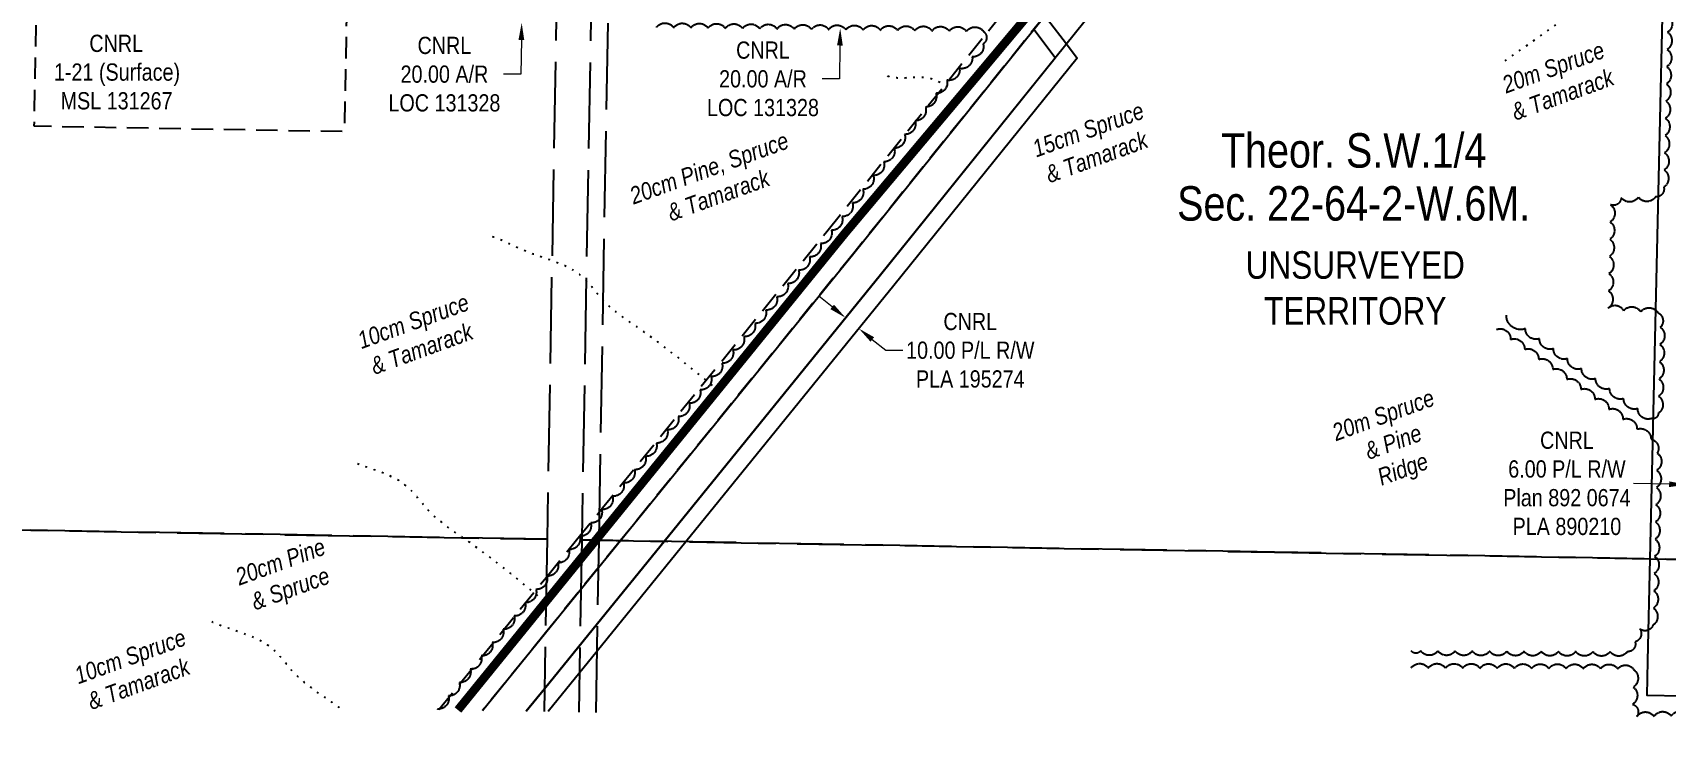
# Model space of a CAD drawing. Extents: x 405326 to 424052, y 6044755 to 6062236.
# Drawn here: x 420329 to 421276, y 6044763 to 6045169 of the extents above; entities that cross this region are included whole.
import ezdxf
from ezdxf.enums import TextEntityAlignment as Align

# ---------------------------------------------------------------- set-up
doc = ezdxf.new("R2010")
doc.units = 0
doc.header["$LTSCALE"] = 5
for name, pattern in [('0', [1, 1, 0]), ('foc-ACCESSROAD', [3.75, 2.5, -1.25]), ('foc-TOPO', [1, 0.2, -0.8]), ('foc-UNSURVEYED', [12.5, 10, -2.5])]:
    doc.linetypes.add(name, pattern=pattern)
for name, color, linetype in [('AS-ROADS', 254, 'Continuous'), ('C-SYMBOL', 7, 'Continuous'), ('F-AR', 190, 'foc-ACCESSROAD'), ('F-RW', 190, 'Continuous'), ('F-WS', 190, 'foc-ACCESSROAD'), ('L-UNS-T', 3, 'Continuous'), ('L-USEC', 7, 'foc-UNSURVEYED'), ('T-BUSH', 110, '0'), ('T-BUSH-T', 110, 'Continuous'), ('T-VEGETATION CHANGE', 104, 'foc-TOPO')]:
    doc.layers.add(name, color=color, linetype=linetype)
for name, color, linetype, lineweight in [('F-AR-T', 190, 'Continuous', 9), ('F-RW-T', 190, 'Continuous', 9), ('F-WS-T', 190, 'Continuous', 9)]:
    doc.layers.add(name, color=color, linetype=linetype, lineweight=lineweight)
doc.styles.add('175L', font='ARIALN.TTF', dxfattribs={"height": 20})
doc.styles.add('80CG', font='ARIALN.TTF', dxfattribs={"height": 10})
doc.styles.add('80L', font='ARIALN.TTF', dxfattribs={"height": 10})
doc.dimstyles.new('Compass 5 000', dxfattribs={"dimscale": 5, "dimtxt": 9, "dimasz": 2, "dimexe": 0.2, "dimexo": 0.0625, "dimgap": 0.5, "dimtad": 0, "dimtih": 1, "dimtoh": 1, "dimzin": 0, "dimdsep": 46, "dimtxsty": '80CG', "dimcen": 0.1, "dimse1": 1, "dimse2": 1, "dimclrd": 256, "dimclrt": 256, "dimaunit": 1, "dimadec": 4, "dimazin": 0, "dimtfac": 0.06, "dimtofl": 0, "dimtmove": 0, "dimatfit": 1, "dimfxl": 0.2, "dimtolj": 1, "dimtzin": 0, "dimlwd": -1, "dimarcsym": 0})

# ---------------------------------------------------------------- blocks, each defined once
blk = doc.blocks.new('*D555')
at = {"layer": 'F-AR-T', "transparency": 16777216}
for p, q in [((420613.23, 6045205), (420613.4, 6045215)), ((420612.53, 6045165.01), (420612.19, 6045145.11)), ((420612.19, 6045145.11), (420602.19, 6045145.11))]:
    blk.add_line(p, q, dxfattribs=at)
for points in [[(420611.56, 6045205.03), (420614.89, 6045204.97), (420613.05, 6045195)], [(420610.87, 6045165.04), (420614.2, 6045164.98), (420612.71, 6045175)]]:
    blk.add_solid(points, dxfattribs=at)
at = {"layer": 'F-AR-T', "transparency": 16777216, "insert": (420567.87, 6045145.11), "char_height": 10, "attachment_point": 5, "style": '80CG'}
blk.add_mtext('\\A1;CNRL\\P20.00 A/R\\PLOC 131328', dxfattribs=at)
blk = doc.blocks.new('*D558')
at = {"layer": 'F-AR-T', "transparency": 16777216}
for p, q in [((420798.09, 6045201.78), (420798.27, 6045211.78)), ((420797.4, 6045161.79), (420797.06, 6045142.39)), ((420797.06, 6045142.39), (420787.06, 6045142.39))]:
    blk.add_line(p, q, dxfattribs=at)
for points in [[(420796.43, 6045201.81), (420799.76, 6045201.75), (420797.92, 6045191.78)], [(420795.73, 6045161.82), (420799.06, 6045161.76), (420797.57, 6045171.79)]]:
    blk.add_solid(points, dxfattribs=at)
at = {"layer": 'F-AR-T', "transparency": 16777216, "insert": (420752.74, 6045142.39), "char_height": 10, "attachment_point": 5, "style": '80CG'}
blk.add_mtext('\\A1;CNRL\\P20.00 A/R\\PLOC 131328', dxfattribs=at)
blk = doc.blocks.new('*D559')
at = {"layer": 'F-RW-T', "transparency": 16777216}
for p, q in [((420792.9, 6045010.1), (420785.14, 6045016.4)), ((420816.2, 6044991.2), (420823.96, 6044984.9)), ((420823.96, 6044984.9), (420833.96, 6044984.9))]:
    blk.add_line(p, q, dxfattribs=at)
for points in [[(420793.95, 6045011.4), (420791.85, 6045008.81), (420800.67, 6045003.8)], [(420817.25, 6044992.5), (420815.15, 6044989.91), (420808.43, 6044997.5)]]:
    blk.add_solid(points, dxfattribs=at)
at = {"layer": 'F-RW-T', "transparency": 16777216, "insert": (420873.05, 6044984.9), "char_height": 10, "attachment_point": 5, "style": '80CG'}
blk.add_mtext('\\A1;CNRL\\P10.00 P/L R/W\\PPLA 195274', dxfattribs=at)
blk = doc.blocks.new('*D560')
at = {"layer": 'F-RW-T', "transparency": 16777216}
for p, q in [((420975.81, 6045268.8), (420968.02, 6045275.08)), ((421006.93, 6045243.73), (421014.72, 6045237.45)), ((421014.72, 6045237.45), (421024.72, 6045237.45))]:
    blk.add_line(p, q, dxfattribs=at)
for points in [[(420976.85, 6045270.1), (420974.76, 6045267.5), (420983.59, 6045262.53)], [(421007.98, 6045245.03), (421005.89, 6045242.43), (420999.15, 6045250)]]:
    blk.add_solid(points, dxfattribs=at)
at = {"layer": 'F-RW-T', "transparency": 16777216, "insert": (421064.26, 6045237.45), "char_height": 10, "attachment_point": 5, "style": '80CG'}
blk.add_mtext('\\A1;CNRL\\P20.00 P/L R/W\\PPlan 812 2216\\PPLA 800697', dxfattribs=at)
blk = doc.blocks.new('*D564')
at = {"layer": 'F-RW-T', "transparency": 16777216}
for p, q in [((421278.65, 6044907.2), (421258.03, 6044907.66)), ((421304.64, 6044906.61), (421314.64, 6044906.38))]:
    blk.add_line(p, q, dxfattribs=at)
for points in [[(421278.69, 6044908.86), (421278.61, 6044905.53), (421288.65, 6044906.97)], [(421304.68, 6044908.27), (421304.6, 6044904.94), (421294.64, 6044906.83)]]:
    blk.add_solid(points, dxfattribs=at)
at = {"layer": 'F-RW-T', "transparency": 16777216, "insert": (421219.31, 6044907.66), "char_height": 10, "attachment_point": 5, "style": '80CG'}
blk.add_mtext('\\A1;CNRL\\P6.00 P/L R/W\\PPlan 892 0674\\PPLA 890210', dxfattribs=at)
blk = doc.blocks.new('*D565')
at = {"layer": 'F-RW-T', "transparency": 16777216}
for p, q in [((421265.73, 6045219.73), (421255.73, 6045219.96)), ((421305.72, 6045218.82), (421315.72, 6045218.6))]:
    blk.add_line(p, q, dxfattribs=at)
for points in [[(421265.77, 6045221.4), (421265.69, 6045218.06), (421275.73, 6045219.5)], [(421305.76, 6045220.49), (421305.68, 6045217.16), (421295.72, 6045219.05)]]:
    blk.add_solid(points, dxfattribs=at)
at = {"layer": 'F-RW-T', "transparency": 16777216, "insert": (421216.19, 6045219.96), "char_height": 10, "attachment_point": 5, "style": '80CG'}
blk.add_mtext('\\A1;PGI\\P20.00 P/L R/W\\PPLA 190334\\P(Expired)', dxfattribs=at)

msp = doc.modelspace()

# ---------------------------------------------------------------- linework, layer by layer
at = {"layer": 'AS-ROADS', "const_width": 4.998, "flags": 128}
msp.add_lwpolyline([(421353.026, 6045823.327), (421316.503, 6045815.546), (421239.986, 6045802.752), (421207.487, 6045786.084), (421180.224, 6045745.013), (421170.962, 6045629.976), (421105.641, 6045433.747), (421093.449, 6045413.943), (420988.29, 6045282.375), (420951.444, 6045233.005), (420929.854, 6045207.26), (420906.928, 6045179.798), (420877.828, 6045145.07), (420800.115, 6045052.596), (420575.725, 6044776.181)], dxfattribs=at)
at = {"layer": 'F-AR'}
for points in [[(420564.647, 6044776.377), (420627.069, 6044853.31), (420644.613, 6044874.933), (420657.895, 6044891.303), (420789.829, 6045053.91), (420883.557, 6045170.292), (420903.776, 6045195.397), (420910.351, 6045203.562), (420911.962, 6045205.562), (420913.457, 6045207.417), (420935.696, 6045235.017), (421090.966, 6045427.731), (421150.737, 6045613.392), (421161.143, 6045634.7), (421163.665, 6045669.994), (421167.112, 6045718.246), (421177.826, 6045761.117), (421207.947, 6045800.158), (421258.394, 6045817.354), (421341.449, 6045832.341)], [(421346.607, 6045812.948), (421263.425, 6045797.939), (421220.101, 6045783.172), (421196.214, 6045752.212), (421186.937, 6045715.086), (421183.689, 6045669.639), (421180.902, 6045630.632), (421169.756, 6045607.263), (421108.898, 6045418.068), (420925.971, 6045191.072), (420916.297, 6045179.05), (420805.382, 6045041.338), (420670.001, 6044874.483), (420657.331, 6044858.867), (420626.505, 6044820.875), (420590.035, 6044775.928)]]:
    msp.add_lwpolyline(points, dxfattribs=at)
at = {"layer": 'F-RW'}
for points in [[(420590.035, 6044775.928), (420626.505, 6044820.875), (420657.331, 6044858.867), (420670.001, 6044874.483), (420805.382, 6045041.338), (420916.302, 6045179.039), (420925.971, 6045191.072), (421108.928, 6045418.063), (421169.774, 6045607.263), (421249.931, 6045588.576), (421313.866, 6045667.332)], [(421339.24, 6045666.883), (421257.507, 6045566.278), (421183.115, 6045583.618), (421126.765, 6045408.422), (420820.911, 6045028.746), (420695.368, 6044874.032), (420656.767, 6044826.465), (420625.941, 6044788.477), (420615.394, 6044775.479)], [(421285.889, 6044784.249), (421265.895, 6044784.672), (421266.324, 6044804.736), (421267.666, 6044863.903), (421269.188, 6044931.071), (421269.6, 6044949.244), (421278.645, 6045348.226)], [(420615.394, 6044775.479), (420625.941, 6044788.477), (420656.767, 6044826.465), (420695.368, 6044874.032), (420820.911, 6045028.746), (420922.363, 6045154.679), (420909.926, 6045171.095)], [(420917.883, 6045177.123), (420928.841, 6045162.717), (420935.07, 6045154.527), (420828.673, 6045022.449), (420708.057, 6044873.806), (420656.485, 6044810.254), (420628.084, 6044775.255)]]:
    msp.add_lwpolyline(points, dxfattribs=at)
at = {"layer": 'F-WS', "flags": 128}
msp.add_lwpolyline([(420512.092, 6045241.775), (420511.308, 6045196.773), (420510.96, 6045176.775), (420509.827, 6045111.794), (420329.849, 6045114.915), (420332.134, 6045244.892), (420406.514, 6045243.586), (420421.971, 6045243.336), (420512.092, 6045241.775)], close=True, dxfattribs=at)
at = {"layer": 'L-USEC'}
for p, q in [((420634.443, 6045277.259), (420627.45, 6044875.236)), ((420654.548, 6045276.909), (420647.555, 6044874.887)), ((420657.606, 6044874.703), (420664.6, 6045276.726)), ((420225.384, 6044882.346), (420627.45, 6044875.236)), ((420627.45, 6044875.236), (420225.384, 6044882.346)), ((420627.45, 6044875.236), (420625.712, 6044775.297)), ((420647.555, 6044874.887), (420645.816, 6044774.941)), ((421049.617, 6044867.771), (420647.555, 6044874.887)), ((420647.555, 6044874.887), (421049.617, 6044867.771)), ((420655.868, 6044774.763), (420657.606, 6044874.703)), ((421451.683, 6044860.662), (421049.617, 6044867.771)), ((421049.617, 6044867.771), (421451.683, 6044860.662))]:
    msp.add_line(p, q, dxfattribs=at)
at = {"layer": 'T-BUSH', "flags": 128}
for points in [[(421358.258, 6045810.576, -0.5205671), (421367.569, 6045814.209, -0.5205671), (421376.881, 6045817.842, -0.5205671), (421386.193, 6045821.475, -0.5205671), (421395.505, 6045825.108, -0.5205671), (421404.483, 6045829.481, -0.5205671), (421413.524, 6045833.744, -0.5205671), (421414.395, 6045826.275, -0.5205671), (421413.532, 6045816.317, -0.5205671), (421412.669, 6045806.359, -0.5205671), (421412.25, 6045796.688, -0.5205671), (421408.002, 6045789.714, -0.5205671), (421401.488, 6045782.132, -0.5205671), (421394.974, 6045774.551, -0.5205671), (421388.638, 6045766.896, -0.5205671), (421387.842, 6045756.932, -0.5205671), (421387.046, 6045746.968, -0.5205671), (421386.251, 6045737.005, -0.5205671), (421385.455, 6045727.041, -0.5205671), (421384.659, 6045717.077, -0.5205671), (421383.863, 6045707.114, -0.5205671), (421383.068, 6045697.15, -0.5205671), (421382.272, 6045687.186, -0.5205671), (421381.476, 6045677.223, -0.5205671), (421380.68, 6045667.259, -0.5205671), (421379.885, 6045657.295, -0.5205671), (421379.089, 6045647.332, -0.5205671), (421378.293, 6045637.368, -0.5205671), (421377.497, 6045627.404, -0.5205671), (421376.734, 6045617.438, -0.5205671), (421375.987, 6045607.471, -0.5205671), (421375.241, 6045597.503, -0.5205671), (421374.494, 6045587.536, -0.5205671), (421373.747, 6045577.568, -0.5205671), (421373.001, 6045567.601, -0.5205671), (421372.254, 6045557.633, -0.5205671), (421371.507, 6045547.666, -0.5205671), (421370.761, 6045537.698, -0.5205671), (421370.014, 6045527.731, -0.5205671), (421369.267, 6045517.764, -0.5205671), (421368.521, 6045507.796, -0.5205671), (421367.774, 6045497.829, -0.5205671), (421367.027, 6045487.861, -0.5205671), (421365.422, 6045478.147, -0.5205671), (421360.041, 6045469.731, -0.5205671), (421354.501, 6045461.412, -0.5205671), (421348.961, 6045453.092, -0.5205671), (421343.421, 6045444.773, -0.5205671), (421337.88, 6045436.453, -0.5205671), (421332.34, 6045428.134, -0.5205671), (421326.8, 6045419.814, -0.5205671), (421321.26, 6045411.495, -0.5205671), (421315.72, 6045403.175, -0.5205671), (421310.179, 6045394.856, -0.5205671), (421304.639, 6045386.536, -0.5205671), (421299.099, 6045378.217, -0.5205671), (421293.559, 6045369.897, -0.5205671), (421288.019, 6045361.578, -0.5205671), (421281.931, 6045354.421, -0.5205671), (421271.989, 6045355.448, -0.5205671), (421263.236, 6045355.059, -0.5205671), (421262.53, 6045345.089, -0.5205671), (421261.825, 6045335.118, -0.5205671), (421261.119, 6045325.148, -0.5205671), (421257.46, 6045316.219, -0.5205671), (421251.756, 6045308.01, -0.5205671), (421246.053, 6045299.802, -0.5205671), (421240.349, 6045291.594, -0.5205671), (421234.646, 6045283.385, -0.5205671), (421228.942, 6045275.177, -0.5205671), (421223.238, 6045266.968, -0.5205671), (421227.377, 6045260.696, -0.5205671), (421235.765, 6045255.26, -0.5205671), (421242.988, 6045255.984, -0.5205671), (421248.814, 6045264.106, -0.5205671), (421254.639, 6045272.229, -0.5205671), (421260.465, 6045280.351, -0.5205671), (421266.29, 6045288.473, -0.5205671), (421272.116, 6045296.596, -0.5205671), (421277.941, 6045304.718, -0.5205671), (421278.247, 6045302.877, -0.5205671), (421271.663, 6045295.358, -0.5205671), (421274.889, 6045287.51, -0.5205671), (421280.459, 6045279.406, -0.5205671), (421280.212, 6045269.414, -0.5205671), (421279.965, 6045259.421, -0.5205671), (421279.718, 6045249.429, -0.5205671), (421279.471, 6045239.437, -0.5205671), (421279.224, 6045229.444, -0.5205671), (421278.977, 6045219.452, -0.5205671), (421278.73, 6045209.46, -0.5205671), (421278.483, 6045199.467, -0.5205671), (421278.236, 6045189.475, -0.5205671), (421277.989, 6045179.483, -0.5205671), (421277.742, 6045169.49, -0.5205671), (421277.495, 6045159.498, -0.5205671), (421277.249, 6045149.506, -0.5205671), (421277.002, 6045139.513, -0.5205671), (421276.755, 6045129.521, -0.5205671), (421276.508, 6045119.529, -0.5205671), (421276.261, 6045109.536, -0.5205671), (421276.014, 6045099.544, -0.5205671), (421275.767, 6045089.551, -0.5205671), (421275.52, 6045079.559, -0.5205671), (421270.788, 6045074.032, -0.5205671), (421260.797, 6045073.741, -0.5205671), (421250.806, 6045073.451, -0.5205671), (421244.627, 6045069.371, -0.5205671), (421244.399, 6045059.379, -0.5205671), (421244.171, 6045049.386, -0.5205671), (421243.943, 6045039.393, -0.5205671), (421243.715, 6045029.4, -0.5205671), (421243.487, 6045019.407, -0.5205671), (421243.259, 6045009.415, -0.5205671), (421252.138, 6045007.842, -0.5205671), (421262.118, 6045007.287, -0.5205671), (421272.098, 6045006.732, -0.5205671), (421273.511, 6044998.271, -0.5205671), (421273.264, 6044988.279, -0.5205671), (421273.017, 6044978.287, -0.5205671), (421272.77, 6044968.294, -0.5205671), (421272.523, 6044958.302, -0.5205671), (421272.276, 6044948.31, -0.5205671), (421268.517, 6044945.335, -0.5205671), (421260.37, 6044951.125, -0.5205671), (421252.222, 6044956.916, -0.5205671), (421244.075, 6044962.706, -0.5205671), (421235.928, 6044968.497, -0.5205671), (421227.78, 6044974.287, -0.5205671), (421219.633, 6044980.078, -0.5205671), (421211.486, 6044985.868, -0.5205671), (421203.339, 6044991.659, -0.5205671), (421195.191, 6044997.449, -0.5205671), (421184.156, 6045005.292, -0.5205671)], [(420690.916, 6045172.284, -0.520567), (420700.911, 6045172.16, -0.5205671), (420710.906, 6045172.037, -0.5205671), (420720.901, 6045171.914, -0.5205671), (420730.895, 6045171.791, -0.5205671), (420740.89, 6045171.667, -0.5205671), (420750.885, 6045171.544, -0.5205671), (420760.879, 6045171.421, -0.5205671), (420770.874, 6045171.298, -0.5205671), (420780.869, 6045171.174, -0.5205671), (420790.863, 6045171.051, -0.5205671), (420800.858, 6045170.928, -0.5205671), (420810.853, 6045170.805, -0.5205671), (420820.847, 6045170.682, -0.5205671), (420830.842, 6045170.555, -0.5205671), (420840.836, 6045170.41, -0.5205671), (420850.831, 6045170.265, -0.5205671), (420860.825, 6045170.119, -0.5205671), (420870.819, 6045169.974, -0.5205671), (420880.814, 6045169.828, -0.5205671), (420880.537, 6045162.714, -0.5205671), (420874.2, 6045155.254, -0.5205671), (420866.851, 6045148.479, -0.5205671), (420859.502, 6045141.705, -0.5205671), (420853.114, 6045134.055, -0.5205671), (420847.058, 6045126.103, -0.5205671), (420841.001, 6045118.151, -0.5205671), (420834.945, 6045110.199, -0.5205671), (420828.889, 6045102.247, -0.5205671), (420822.833, 6045094.295, -0.5205671), (420816.777, 6045086.343, -0.5205671), (420810.721, 6045078.391, -0.5205671), (420804.665, 6045070.439, -0.5205671), (420798.609, 6045062.488, -0.5205671), (420792.49, 6045054.586, -0.5205671), (420786.139, 6045046.867, -0.5205671), (420779.787, 6045039.149, -0.5205671), (420773.436, 6045031.431, -0.5205671), (420767.084, 6045023.713, -0.5205671), (420760.733, 6045015.995, -0.5205671), (420754.382, 6045008.277, -0.5205671), (420748.03, 6045000.559, -0.5205671), (420741.679, 6044992.841, -0.5205671), (420735.327, 6044985.123, -0.5205671), (420728.976, 6044977.405, -0.5205671), (420722.625, 6044969.687, -0.5205671), (420716.273, 6044961.969, -0.5205671), (420709.922, 6044954.251, -0.5205671), (420703.57, 6044946.533, -0.5205671), (420697.219, 6044938.815, -0.5205671), (420690.868, 6044931.096, -0.5205671), (420684.516, 6044923.378, -0.5205671), (420678.165, 6044915.66, -0.5205671), (420671.813, 6044907.942, -0.5205671), (420665.462, 6044900.224, -0.5205671), (420659.111, 6044892.506, -0.5205671), (420652.759, 6044884.788, -0.5205671), (420646.408, 6044877.07, -0.5205671), (420640.056, 6044869.352, -0.5205671), (420633.705, 6044861.634, -0.5205671), (420627.354, 6044853.916, -0.5205671), (420621.002, 6044846.198, -0.5205671), (420614.651, 6044838.48, -0.5205671), (420608.299, 6044830.762, -0.5205671), (420601.948, 6044823.044, -0.5205671), (420595.597, 6044815.325, -0.5205671), (420589.245, 6044807.607, -0.5205671), (420582.894, 6044799.889, -0.5205671), (420576.542, 6044792.171, -0.5205671), (420570.191, 6044784.453, -0.5205671), (420563.84, 6044776.735, -0.0145993), (420563.925, 6044776.389, -0.0145993)], [(421178.506, 6044997.046, -0.5205671), (421186.653, 6044991.255, -0.5205671), (421194.8, 6044985.465, -0.5205671), (421202.947, 6044979.674, -0.5205671), (421211.095, 6044973.884, -0.5205671), (421219.242, 6044968.093, -0.5205671), (421227.389, 6044962.303, -0.5205671), (421235.537, 6044956.512, -0.5205671), (421243.684, 6044950.722, -0.5205671), (421251.831, 6044944.931, -0.5205671), (421259.978, 6044939.141, -0.5205671), (421268.126, 6044933.35, -0.5205671), (421271.707, 6044925.274, -0.5205671), (421271.46, 6044915.282, -0.5205671), (421271.213, 6044905.29, -0.5205671), (421270.966, 6044895.297, -0.5205671), (421270.719, 6044885.305, -0.5205671), (421270.473, 6044875.312, -0.5205671), (421270.226, 6044865.32, -0.5205671), (421269.979, 6044855.328, -0.5205671), (421269.732, 6044845.335, -0.5205671), (421269.485, 6044835.343, -0.5205671), (421269.238, 6044825.351, -0.5205671), (421261.557, 6044823.275, -0.5205671), (421258.878, 6044815.741, -0.5205671), (421254.378, 6044810.03, -0.5205671), (421244.382, 6044810.072, -0.5205671), (421234.387, 6044810.114, -0.5205671), (421224.392, 6044810.155, -0.5205671), (421214.397, 6044810.197, -0.5205671), (421204.401, 6044810.239, -0.5205671), (421194.406, 6044810.281, -0.5205671), (421184.411, 6044810.323, -0.5205671), (421174.415, 6044810.365, -0.5205671), (421164.42, 6044810.406, -0.5205671), (421154.425, 6044810.448, -0.5205671), (421144.429, 6044810.49, -0.5205671), (421134.434, 6044810.532, -0.5205671), (421128.908, 6044810.555, -0.5205671)], [(421128.866, 6044800.56, -0.520567), (421138.861, 6044800.518, -0.5205671), (421148.857, 6044800.476, -0.5205671), (421158.852, 6044800.434, -0.5205671), (421168.847, 6044800.392, -0.5205671), (421178.843, 6044800.351, -0.5205671), (421188.838, 6044800.309, -0.5205671), (421198.833, 6044800.267, -0.5205671), (421208.829, 6044800.225, -0.5205671), (421218.824, 6044800.183, -0.5205671), (421228.819, 6044800.141, -0.5205671), (421238.815, 6044800.1, -0.5205671), (421248.81, 6044800.058, -0.5205671), (421258.199, 6044799.437, -0.5205671), (421257.784, 6044789.451, -0.5205671), (421257.368, 6044779.464, -0.5205671), (421259.879, 6044772.341, -0.5205671), (421269.873, 6044772.538, -0.5205671), (421279.866, 6044772.735, -0.5205671), (421289.86, 6044772.932, -0.5205671), (421299.853, 6044773.129, -0.5205671), (421306.558, 6044769.949, -0.3234545), (421308.95, 6044763.215, -0.3234545)]]:
    msp.add_lwpolyline(points, format="xyb", dxfattribs=at)
at = {"layer": 'T-VEGETATION CHANGE', "flags": 128}
msp.add_lwpolyline([(421183.481, 6045152.929), (421219.161, 6045178.211), (421243.099, 6045182.726), (421260.713, 6045180.468), (421273.811, 6045176.405), (421292.78, 6045175.502), (421306.782, 6045177.76), (421313.556, 6045181.823), (421320.783, 6045187.24), (421330.268, 6045198.527), (421338.849, 6045210.716), (421348.785, 6045207.105), (421353.302, 6045198.527), (421361.432, 6045184.532), (421366.4, 6045170.085), (421361.883, 6045150.672), (421386.341, 6045129.412), (421403.053, 6045126.252), (421423.828, 6045121.737), (421444.605, 6045110.45), (421456.347, 6045105.033), (421464.929, 6045091.94), (421476.672, 6045077.494)], dxfattribs=at)
at = {"layer": 'T-VEGETATION CHANGE'}
msp.add_spline([(420859.841, 6045137.939), (420850.31, 6045142.458), (420835.076, 6045142.905), (420829.251, 6045143.055), (420823.874, 6045144.248)], degree=3, dxfattribs=at)
for points, knots in [([(420723.469, 6044964.484), (420709.577, 6044975.874), (420688.837, 6044992.877), (420660.912, 6045010.777), (420645.491, 6045033.937), (420617.515, 6045039.649), (420600.24, 6045049.603), (420592.122, 6045052.137)], [0, 0, 0, 0, 53.9878082, 80.595621, 98.5887113, 134.7092201, 159.7414481, 159.7414481, 159.7414481, 159.7414481]), ([(420622.119, 6044842.48), (420608.227, 6044853.87), (420587.487, 6044870.873), (420559.562, 6044888.773), (420544.235, 6044911.791), (420525.363, 6044915.766), (420514.224, 6044920.192)], [0, 0, 0, 0, 53.9878082, 80.595621, 98.5887113, 134.2134719, 134.2134719, 134.2134719, 134.2134719]), ([(420507.08, 6044777.394), (420505.268, 6044778.705), (420496.193, 6044785.156), (420481.664, 6044794.469), (420466.243, 6044817.629), (420445.086, 6044821.948), (420432.324, 6044827.565), (420430.592, 6044828.354)], [47.295285, 47.295285, 47.295285, 47.295285, 53.9878082, 80.595621, 98.5887113, 134.7092201, 140.4479797, 140.4479797, 140.4479797, 140.4479797])]:
    msp.add_open_spline(points, degree=3, knots=knots, dxfattribs=at)

# ---------------------------------------------------------------- texts
at = {"layer": 'C-SYMBOL', "color": 3, "style": '175L'}
for s, p in [('Theor. S.W.1/4', (421095.552, 6045084.914)), ('Sec. 22-64-2-W.6M.', (421095.552, 6045054.166))]:
    msp.add_text(s, height=19.99102, dxfattribs=at).set_placement(p, align=Align.BOTTOM_CENTER)
at = {"layer": 'F-WS-T', "insert": (420337.431, 6045168.053), "char_height": 10, "attachment_point": 1, "style": '80L'}
msp.add_mtext_dynamic_manual_height_columns('\\pi24.38083;CNRL\\P\\pi3.83172;1-21 (Surface)\\P\\pi7.69598;MSL 131267', width=78.95948, gutter_width=49.978, heights=[0], dxfattribs=at)
at = {"layer": 'L-UNS-T', "color": 3, "insert": (421096.467, 6045020.985), "char_height": 15.99282, "attachment_point": 5, "style": '80L'}
msp.add_mtext_dynamic_manual_height_columns('UNSURVEYED TERRITORY', width=126.35699, gutter_width=47.479, heights=[0], dxfattribs=at)
at = {"layer": 'T-BUSH-T', "char_height": 9.99544, "attachment_point": 1, "rotation": 20, "style": '80L'}
for s, width, insert in [('\\pi2.77239;{\\fArial Narrow|b0|i1|c0|p34;15cm Spruce \\P\\pi4.79739;& Tamarack}', 71.02651, (420905.436, 6045105.249)), ('\\pi0.38781;{\\fArial Narrow|b0|i1|c0|p34;20cm Pine, Spruce \\P\\pi17.5662;& Tamarack}', 96.56413, (420673.959, 6045078.711)), ('\\pi0.89908;{\\fArial Narrow|b0|i1|c0|p34;10cm Spruce \\P\\pi2.92407;& Tamarack}', 67.27987, (420515.526, 6044994.676)), ('\\pi0.42176;{\\fArial Narrow|b0|i1|c0|p34;20cm Pine \\P\\pi4.03539;& Spruce}', 53.98434, (420445.131, 6044857.587)), ('\\pi0.89908;{\\fArial Narrow|b0|i1|c0|p34;10cm Spruce \\P\\pi2.92407;& Tamarack}', 67.27987, (420351.24, 6044800.178))]:
    msp.add_mtext_dynamic_manual_height_columns(s, width=width, gutter_width=49.978, heights=[0], dxfattribs=dict(at, insert=insert))

# ---------------------------------------------------------------- dimensions: what is measured, and where the dimension line sits
at = {"layer": 'F-AR-T'}
for base, p1, p2, angle, picture, middle in [((420612.706, 6045175.005), (420607.602, 6045195.098), (420607.254, 6045175.1), 269.00339, '*D555', (420567.871, 6045145.105)), ((420797.57, 6045171.788), (420805.002, 6045191.661), (420804.654, 6045171.665), 269.002959, '*D558', (420752.744, 6045142.392))]:
    dim = msp.add_linear_dim(base=base, p1=p1, p2=p2, angle=angle, text='CNRL\\P20.00 A/R\\PLOC 131328', dimstyle='Compass 5 000', dxfattribs=at)
    dim.commit()
    dim.dimension.update_dxf_attribs({"geometry": picture, "text_midpoint": middle, "dimtype": 161})
at = {"layer": 'F-RW-T'}
for base, p1, p2, angle, text, picture, middle in [((420999.146, 6045250.001), (421036.369, 6045328.041), (421051.921, 6045315.513), 321.146294, 'CNRL\\P20.00 P/L R/W\\PPlan 812 2216\\PPLA 800697', '*D560', (421064.261, 6045237.454)), ((421275.727, 6045219.504), (421295.616, 6045214.396), (421275.622, 6045214.85), 178.701314, 'PGI\\P20.00 P/L R/W\\PPLA 190334\\P(Expired)', '*D565', (421216.193, 6045219.958)), ((421288.646, 6044906.97), (421295.6, 6044949.112), (421289.604, 6044949.247), 178.701268, 'CNRL\\P6.00 P/L R/W\\PPlan 892 0674\\PPLA 890210', '*D564', (421219.307, 6044907.665))]:
    dim = msp.add_linear_dim(base=base, p1=p1, p2=p2, angle=angle, text=text, dimstyle='Compass 5 000', dxfattribs=at)
    dim.commit()
    dim.dimension.update_dxf_attribs({"geometry": picture, "text_midpoint": middle, "dimtype": 161})
dim = msp.add_aligned_dim(p1=(420801.794, 6045005.187), p2=(420809.556, 6044998.89), distance=-1.785, text='CNRL\\P10.00 P/L R/W\\PPLA 195274', dimstyle='Compass 5 000', dxfattribs=at)
dim.commit()
dim.dimension.update_dxf_attribs({"geometry": '*D559', "text_midpoint": (420873.047, 6044984.902)})

# ---------------------------------------------------------------- next in the draw order: texts
at = {"layer": 'T-BUSH-T', "char_height": 9.9954, "attachment_point": 1, "rotation": 20, "style": '80L', "bg_fill": 3, "box_fill_scale": 1.1, "bg_fill_color": 256, "bg_fill_transparency": 0}
for s, insert in [('\\pi2.31056;{\\fArial Narrow|b0|i1|c0|p34;20m Spruce \\P\\pi1.98329;& Tamarack}', (421178.516, 6045142.509)), ('\\pi2.31056;{\\fArial Narrow|b0|i1|c0|p34;20m Spruce \\P\\pi16.42411;& Pine \\P\\pi18.16274;Ridge}', (421079.81, 6044940.754))]:
    msp.add_mtext_dynamic_manual_height_columns(s, width=65.39804, gutter_width=49.978, heights=[0], dxfattribs=dict(at, insert=insert))

doc.saveas('drawing.dxf')
